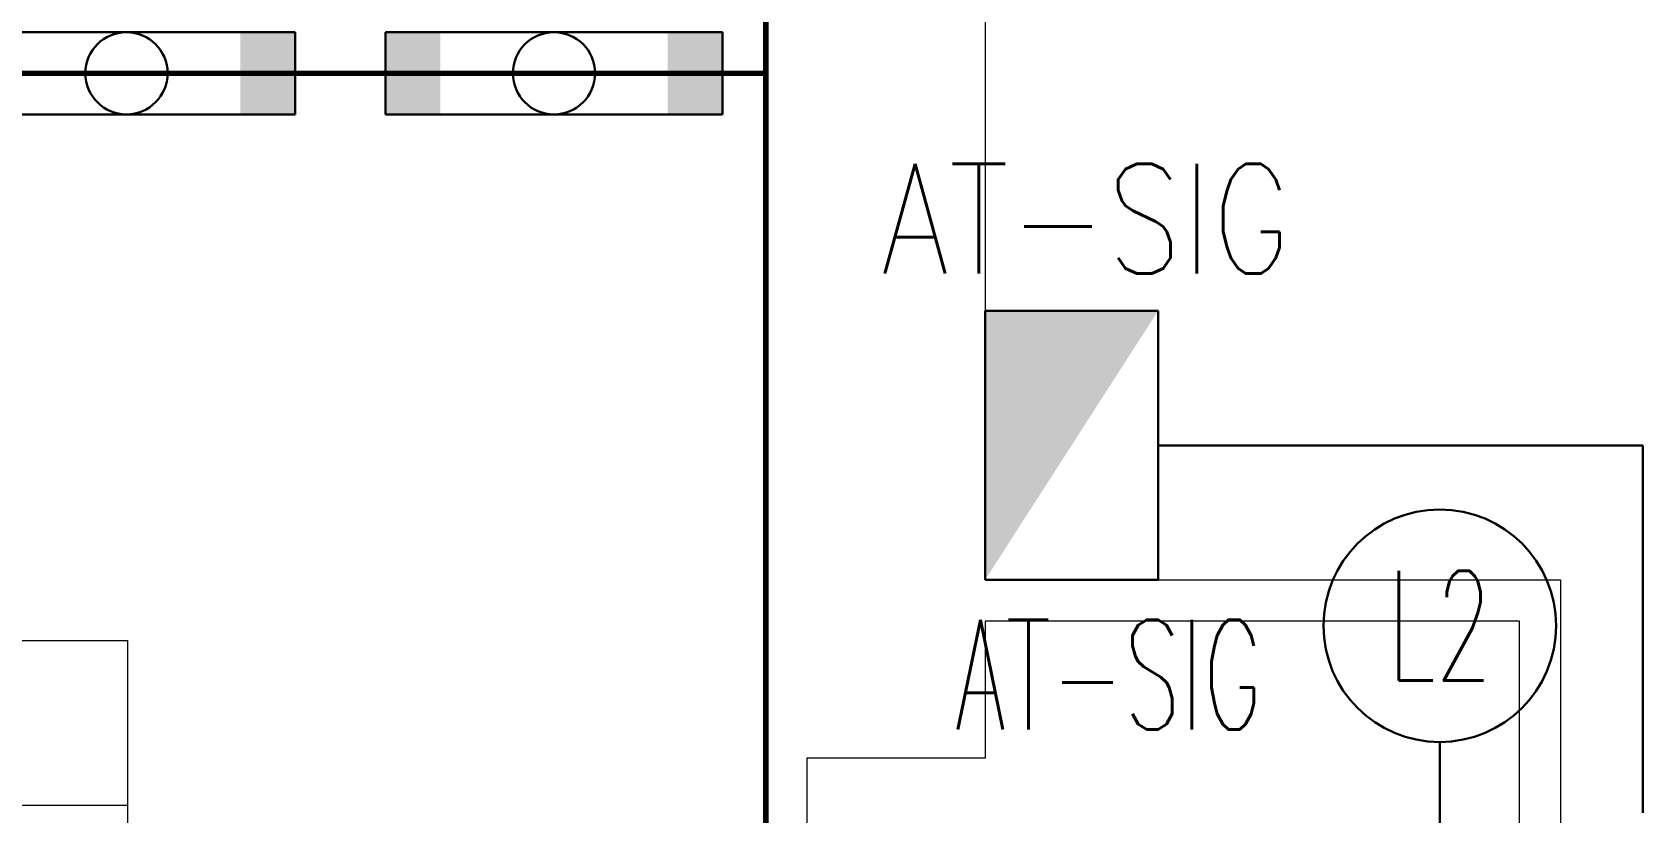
# Model space of a CAD drawing. Header units: metres. Extents: x -13316 to 152404, y -3899 to 30226.
# Drawn here: x 9192 to 9780, y 2930 to 3215 of the extents above; entities that cross this region are included whole.
import ezdxf
from ezdxf.enums import TextEntityAlignment as Align

# ---------------------------------------------------------------- set-up
doc = ezdxf.new("R2010")
doc.units = ezdxf.units.M
doc.header["$LTSCALE"] = 100
doc.header["$MEASUREMENT"] = 0
doc.linetypes.add('HIDDEN', pattern=[0.375, 0.25, -0.125])
doc.layers.get('0').update_dxf_attribs({"color": 9, "lineweight": 9})
for name, color, linetype, lineweight in [('00', 9, 'Continuous', 9), ('06D', 9, 'Continuous', 9), ('21_mahal200', 9, 'Continuous', 9), ('E-2x36 W SIVAÜSTÜ FLUORESAN ARMATÜR (ETANŞ)', 7, 'Continuous', 30), ('E-AYDINLATMA VE PRİZ PANOSU', 7, 'Continuous', 30), ('E-KABLO', 7, 'Continuous', 30), ('E-LINYE', 7, 'Continuous', 30)]:
    doc.layers.add(name, color=color, linetype=linetype, lineweight=lineweight)
doc.styles.add('Arial', font='arial.ttf', dxfattribs={"height": 2.5})
doc.styles.add('E-YAZI', font='txttw.shx')
doc.styles.add('MuuM_TEXT-STANDART', font='ARIALN.TTF')

# ---------------------------------------------------------------- blocks, each defined once
blk = doc.blocks.new('100_AYDINLATMA VE PRİZ PANOSU')
at = {"layer": 'E-AYDINLATMA VE PRİZ PANOSU', "color": 4}
for p, q in [((-3.072, 3.948), (3.072, 3.948)), ((-3.072, 0), (-3.072, 3.948)), ((3.072, 3.948), (3.072, 0)), ((3.072, 0), (-3.072, 0))]:
    blk.add_line(p, q, dxfattribs=at)
blk.add_solid([(3.072, 0), (-3.072, 0), (-3.072, 3.948)], dxfattribs=at)
blk = doc.blocks.new('100_2x36 W SIVAÜSTÜ FLUORESAN ARMATÜR (ETANŞ)')
at = {"layer": 'E-2x36 W SIVAÜSTÜ FLUORESAN ARMATÜR (ETANŞ)', "color": 4}
for p, q in [((-6.15, 1.5), (6.15, 1.5)), ((-6.15, 1.5), (-6.15, -1.5)), ((6.15, 1.5), (6.15, -1.5)), ((-1.5, 0), (-6.15, 0)), ((1.5, 0), (6.15, 0)), ((-6.15, -1.5), (6.15, -1.5))]:
    blk.add_line(p, q, dxfattribs=at)
blk.add_circle((0, 0), 1.5, dxfattribs=at)
for points in [[(-4.15, 1.5), (-4.15, -1.5), (-6.15, 1.5), (-6.15, -1.5)], [(4.15, 1.5), (4.15, -1.5), (6.15, 1.5), (6.15, -1.5)]]:
    blk.add_solid(points, dxfattribs=at)
blk = doc.blocks.new('p-işyeri')
at = {"color": 0, "const_width": 2}
blk.add_lwpolyline([(200, 0), (200, 700), (-200, 700), (-200, 0)], close=True, dxfattribs=at)
blk = doc.blocks.new('0_roomno2')
blk.add_lwpolyline([(19.375, -10.5), (0, -10.5), (0, 0), (19.375, 0)], close=True)
for points in [[(0, -3), (19.375, -3)], [(8.125, -3), (8.125, -10.5)], [(11.875, -3), (11.875, -10.5)], [(15.625, -3), (15.625, -10.5)], [(0, -6.75), (8.125, -6.75)]]:
    blk.add_lwpolyline(points)
at = {"style": 'MuuM_TEXT-STANDART', "width": 0.6}
blk.add_text('H:', height=1.5, dxfattribs=at).set_placement((0.35, -8.608), align=Align.MIDDLE_LEFT)
at = {"style": 'Arial'}
blk.add_attdef('ODANO', (0, 1.17), '', height=2, dxfattribs=at)
blk.add_attdef('MEKANADI', text='', height=2, dxfattribs=at).set_placement((0.35, -3), align=Align.BOTTOM_LEFT)
at = {"style": 'MuuM_TEXT-STANDART', "width": 0.6}
for tag, p in [('YER01', (10, -4.5)), ('TAVAN01', (13.75, -4.5)), ('DUVAR01', (17.5, -4.5)), ('YER02', (10, -6.75)), ('TAVAN02', (13.75, -6.75)), ('DUVAR02', (17.5, -6.75)), ('YER03', (10, -9)), ('TAVAN03', (13.75, -9)), ('DUVAR03', (17.5, -9))]:
    blk.add_attdef(tag, text='', height=1.5, dxfattribs=at).set_placement(p, align=Align.MIDDLE_CENTER)
for tag, p in [('M2', (0.35, -4.875)), ('TEMIZTAVANYUKSEKLIGI', (1.8, -8.608))]:
    blk.add_attdef(tag, text='', height=1.5, dxfattribs=at).set_placement(p, align=Align.MIDDLE_LEFT)
blk = doc.blocks.new('2.bod.Mimari')
at = {"layer": '00'}
blk.add_lwpolyline([(9155, -6000), (9155, -6025), (9140, -6025), (9140, -6015), (9140, -5430), (9220, -5430), (9220, -5935), (9430, -5935), (9430, -6165), (9400, -6165), (9400, -6150), (9415, -6150), (9415, -5950), (9220, -5950), (9220, -6000), (9155, -6000)], close=True, dxfattribs=at)
at = {"layer": '06D', "color": 89, "linetype": 'HIDDEN', "true_color": 0x2e4d23, "rotation": 90}
for p in [(9140, -5550), (9140, -5950)]:
    blk.add_blockref('p-işyeri', p, dxfattribs=at)
at = {"layer": '21_mahal200'}
ref = blk.add_blockref('0_roomno2', (8519.63, -5957.15), dxfattribs=dict(at, xscale=20, yscale=20, zscale=20))
ref.add_attrib('ODANO', 'B2-31', (8519.63, -5933.75), dxfattribs={"layer": '0', "height": 40, "style": 'Arial'})
ref.add_attrib('MEKANADI', 'S.A.S.', dxfattribs={"layer": '0', "height": 40, "style": 'Arial'}).set_placement((8526.63, -6017.15), align=Align.BOTTOM_LEFT)
ref.add_attrib('M2', '#### m2', dxfattribs={"layer": '0', "height": 30, "style": 'MuuM_TEXT-STANDART', "width": 0.6}).set_placement((8526.63, -6054.65), align=Align.MIDDLE_LEFT)
ref.add_attrib('TEMIZTAVANYUKSEKLIGI', '2.40 M', dxfattribs={"layer": '0', "height": 30, "style": 'MuuM_TEXT-STANDART', "width": 0.6}).set_placement((8555.63, -6129.31), align=Align.MIDDLE_LEFT)
ref.add_attrib('YER01', 'Y04', dxfattribs={"layer": '0', "height": 30, "style": 'MuuM_TEXT-STANDART', "width": 0.6}).set_placement((8719.63, -6047.15), align=Align.MIDDLE_CENTER)
ref.add_attrib('TAVAN01', 'T09', dxfattribs={"layer": '0', "height": 30, "style": 'MuuM_TEXT-STANDART', "width": 0.6}).set_placement((8794.63, -6047.15), align=Align.MIDDLE_CENTER)
ref.add_attrib('DUVAR01', 'D07', dxfattribs={"layer": '0', "height": 30, "style": 'MuuM_TEXT-STANDART', "width": 0.6}).set_placement((8869.63, -6047.15), align=Align.MIDDLE_CENTER)

msp = doc.modelspace()

# ---------------------------------------------------------------- linework, layer by layer
at = {"layer": 'E-KABLO', "color": 5}
for p, q in [((9603.17, 3064.15), (9780, 3064.15)), ((9780, 3064.15), (9780, 2930))]:
    msp.add_line(p, q, dxfattribs=at)
at = {"layer": 'E-LINYE', "color": 7, "linetype": 'Continuous'}
msp.add_line((9705.92, 2955.85), (9705.92, 2900), dxfattribs=at)
msp.add_circle((9705.92, 2998.29), 42.44, dxfattribs=at)

# ---------------------------------------------------------------- block references
msp.add_blockref('2.bod.Mimari', (320, 8950))
at = {"layer": 'E-2x36 W SIVAÜSTÜ FLUORESAN ARMATÜR (ETANŞ)', "xscale": 10, "yscale": 10, "zscale": 10}
for p in [(9226.73, 3200), (9382.71, 3200)]:
    msp.add_blockref('100_2x36 W SIVAÜSTÜ FLUORESAN ARMATÜR (ETANŞ)', p, dxfattribs=at)
at = {"layer": 'E-AYDINLATMA VE PRİZ PANOSU', "xscale": 16, "yscale": 16, "zscale": 16, "rotation": 270.000000000007}
msp.add_blockref('100_AYDINLATMA VE PRİZ PANOSU', (9540, 3064.15), dxfattribs=at)

# ---------------------------------------------------------------- texts
at = {"layer": 'E-AYDINLATMA VE PRİZ PANOSU', "color": 4, "style": 'E-YAZI', "width": 0.8}
msp.add_text('AT-SIG', height=40, dxfattribs=at).set_placement((9502.13, 3126.88))
at = {"layer": 'E-LINYE', "color": 3, "linetype": 'Continuous', "style": 'E-YAZI', "width": 0.6}
for s, p in [('L2', (9705.92, 2998.29)), ('AT-SIG', (9585.12, 2980.46))]:
    msp.add_text(s, height=40, dxfattribs=at).set_placement(p, align=Align.MIDDLE_CENTER)

doc.saveas('drawing.dxf')
